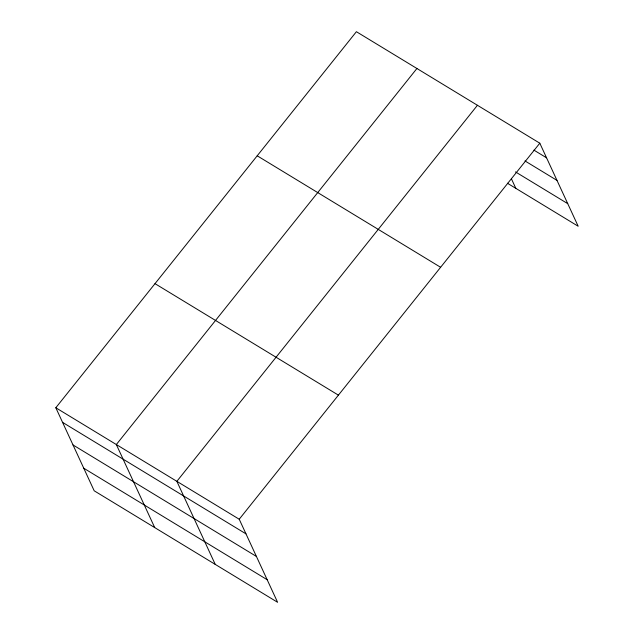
<?xml version="1.0" encoding="UTF-8"?>
<svg xmlns="http://www.w3.org/2000/svg" width="634" height="634" viewBox="0 0 634 634"><rect width="100%" height="100%" fill="white"/><g stroke="black" fill="none" stroke-linecap="round" stroke-linejoin="round"><path stroke-width="0.95" d="M55.816 407.749L239.224 519.238L277.605 602.3L94.197 490.803L55.816 407.749L356.395 31.7L539.803 143.197L578.184 226.251L507.414 183.234M416.918 68.496L116.339 444.537L154.72 527.599M477.442 105.284L176.862 481.333L215.243 564.395M239.224 519.238L539.803 143.197M533.915 150.123L546.556 157.811M524.976 160.933L556.993 180.397M515.497 171.909L567.747 203.665M257.206 155.798L440.614 267.286M155.005 283.652L338.413 395.148M62.568 422.363L245.976 533.86M73.005 444.949L256.413 556.446M83.759 468.217L267.168 579.714M511.408 178.788L515.822 188.346"/></g></svg>
